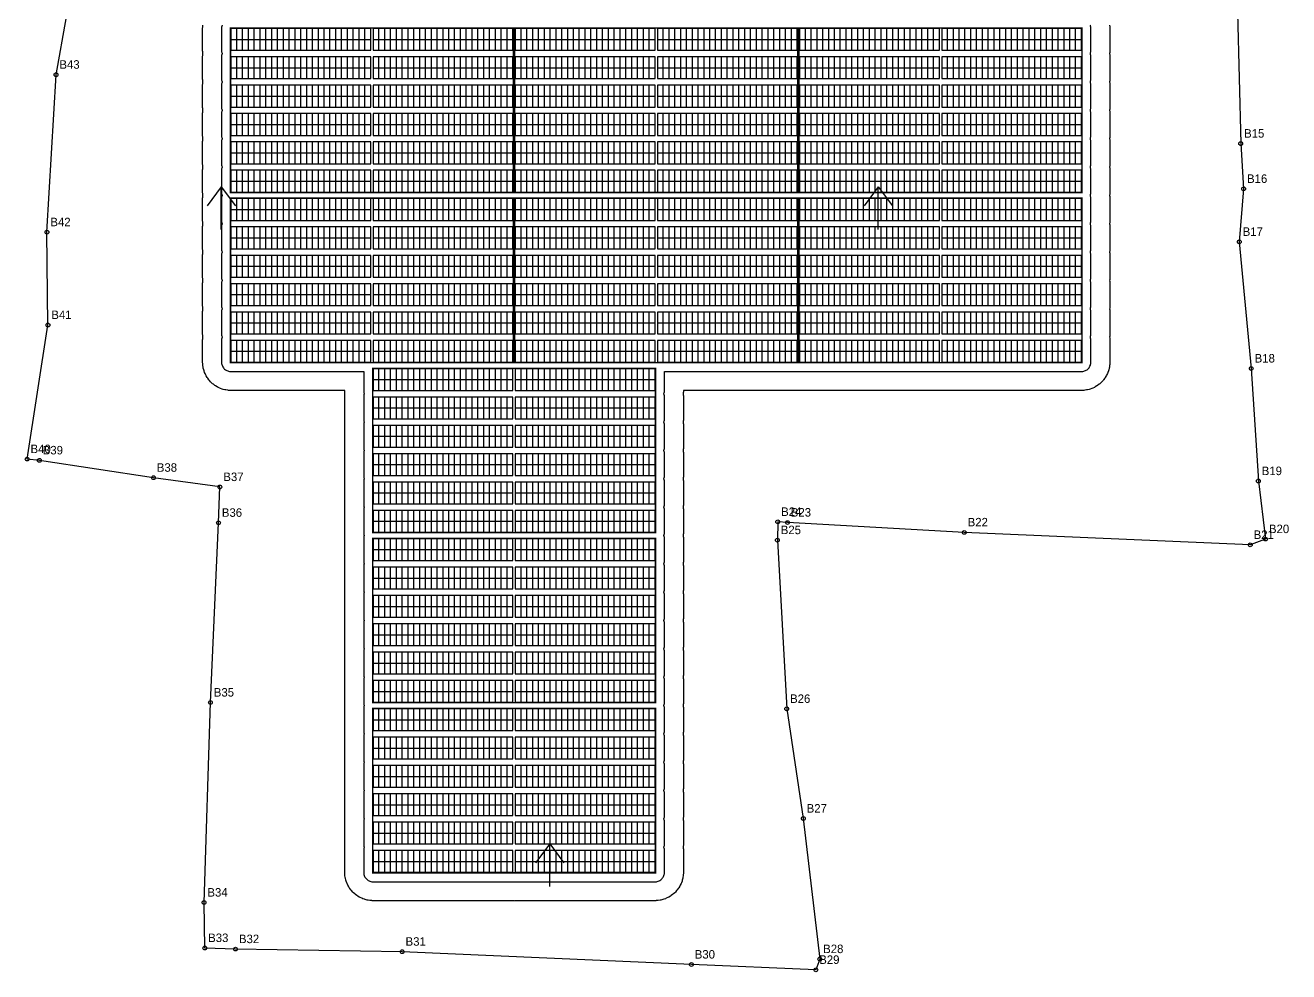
# Model space of a CAD drawing. Header units: metres. Extents: x 434302 to 507065, y 1937737 to 2381088.
# Drawn here: x 434697.6 to 434965.1, y 2380279.2 to 2380479.6 of the extents above; entities that cross this region are included whole.
import ezdxf
from ezdxf.enums import TextEntityAlignment as Align

# ---------------------------------------------------------------- set-up
doc = ezdxf.new("R2010")
doc.units = ezdxf.units.M
for name, color, linetype in [('BOUNDARY', 7, 'Continuous'), ('BOUNDARY_POINTS', 7, 'Continuous'), ('GROUP_BOUNDARY', 1, 'Continuous'), ('LIGHTNING_ARRESTER', 3, 'Continuous'), ('MODULES', 5, 'Continuous'), ('PV_TABLES', 3, 'Continuous'), ('SERVICE_ROAD', 1, 'Continuous')]:
    doc.layers.add(name, color=color, linetype=linetype)

# ---------------------------------------------------------------- blocks, each defined once
blk = doc.blocks.new('PV_TABLE_2P28')
at = {"layer": 'MODULES'}
for p, q in [((1.23333, 0), (1.23333, 4.6)), ((2.46666, 0), (2.46666, 4.6)), ((3.69999, 0), (3.69999, 4.6)), ((4.93332, 0), (4.93332, 4.6)), ((6.16665, 0), (6.16665, 4.6)), ((7.39998, 0), (7.39998, 4.6)), ((8.63331, 0), (8.63331, 4.6)), ((9.86664, 0), (9.86664, 4.6)), ((11.09997, 0), (11.09997, 4.6)), ((12.3333, 0), (12.3333, 4.6)), ((13.56663, 0), (13.56663, 4.6)), ((14.79996, 0), (14.79996, 4.6)), ((16.03329, 0), (16.03329, 4.6)), ((17.26662, 0), (17.26662, 4.6)), ((18.49995, 0), (18.49995, 4.6)), ((19.73328, 0), (19.73328, 4.6)), ((20.96661, 0), (20.96661, 4.6)), ((22.19994, 0), (22.19994, 4.6)), ((23.43327, 0), (23.43327, 4.6)), ((24.6666, 0), (24.6666, 4.6)), ((25.89993, 0), (25.89993, 4.6)), ((27.13326, 0), (27.13326, 4.6)), ((28.36659, 0), (28.36659, 4.6)), ((0, 2.3), (29.59992, 2.3))]:
    blk.add_line(p, q, dxfattribs=at)
blk.add_lwpolyline([(0, 0), (29.59992, 0), (29.59992, 4.6), (0, 4.6)], close=True, dxfattribs=at)

msp = doc.modelspace()

# ---------------------------------------------------------------- linework, layer by layer
at = {"layer": 'BOUNDARY'}
msp.add_lwpolyline([(434954.27, 2380482.18), (434954.96, 2380454.53), (434955.58, 2380444.95), (434954.66, 2380433.74), (434957.19, 2380406.93), (434958.69, 2380383.1), (434960.22, 2380370.82), (434956.98, 2380369.6), (434896.42, 2380372.23), (434858.97, 2380374.31), (434856.92, 2380374.46), (434856.84, 2380370.6), (434858.82, 2380334.88), (434862.34, 2380311.66), (434865.82, 2380281.92), (434864.99, 2380279.64), (434838.63, 2380280.76), (434777.4, 2380283.48), (434742.1, 2380284.03), (434735.59, 2380284.26), (434735.43, 2380293.88), (434736.79, 2380336.21), (434738.49, 2380374.27), (434738.8, 2380381.85), (434724.72, 2380383.81), (434700.56, 2380387.48), (434697.98, 2380387.75), (434702.39, 2380416.13), (434702.18, 2380435.78), (434704.09, 2380469.12), (434708.47, 2380493.74)], dxfattribs=at)
at = {"layer": 'BOUNDARY_POINTS'}
for centre in [(434704.09, 2380469.12), (434954.96, 2380454.53), (434955.58, 2380444.95), (434702.18, 2380435.78), (434954.66, 2380433.74), (434702.39, 2380416.13), (434957.19, 2380406.93), (434697.98, 2380387.75), (434700.56, 2380387.48), (434724.72, 2380383.81), (434958.69, 2380383.1), (434738.8, 2380381.85), (434738.49, 2380374.27), (434856.92, 2380374.46), (434858.97, 2380374.31), (434896.42, 2380372.23), (434856.84, 2380370.6), (434956.98, 2380369.6), (434960.22, 2380370.82), (434736.79, 2380336.21), (434858.82, 2380334.88), (434862.34, 2380311.66), (434735.43, 2380293.88), (434735.59, 2380284.26), (434742.1, 2380284.03), (434777.4, 2380283.48), (434865.82, 2380281.92), (434838.63, 2380280.76), (434864.99, 2380279.64)]:
    msp.add_circle(centre, 0.4, dxfattribs=at)
at = {"layer": 'GROUP_BOUNDARY', "color": 1, "lineweight": 211, "true_color": 0xff0000, "const_width": 0.3}
for points in [[(434800.94, 2380444.18), (434741.04, 2380444.18), (434741.04, 2380478.98), (434800.94, 2380478.98), (434800.94, 2380444.18)], [(434921.34, 2380444.18), (434861.44, 2380444.18), (434861.44, 2380478.98), (434921.34, 2380478.98), (434921.34, 2380444.18)], [(434861.14, 2380408.18), (434801.24, 2380408.18), (434801.24, 2380442.98), (434861.14, 2380442.98), (434861.14, 2380408.18)], [(434831.04, 2380372.18), (434771.14, 2380372.18), (434771.14, 2380406.98), (434831.04, 2380406.98), (434831.04, 2380372.18)], [(434831.04, 2380300.18), (434771.14, 2380300.18), (434771.14, 2380334.98), (434831.04, 2380334.98), (434831.04, 2380300.18)]]:
    msp.add_lwpolyline(points, close=True, dxfattribs=at)
at = {"layer": 'GROUP_BOUNDARY', "color": 150, "lineweight": 211, "true_color": 0x0080ff, "const_width": 0.3}
for points in [[(434861.14, 2380444.18), (434801.24, 2380444.18), (434801.24, 2380478.98), (434861.14, 2380478.98), (434861.14, 2380444.18)], [(434800.94, 2380408.18), (434741.04, 2380408.18), (434741.04, 2380442.98), (434800.94, 2380442.98), (434800.94, 2380408.18)], [(434921.34, 2380408.18), (434861.44, 2380408.18), (434861.44, 2380442.98), (434921.34, 2380442.98), (434921.34, 2380408.18)], [(434831.04, 2380336.18), (434771.14, 2380336.18), (434771.14, 2380370.98), (434831.04, 2380370.98), (434831.04, 2380336.18)]]:
    msp.add_lwpolyline(points, close=True, dxfattribs=at)
at = {"layer": 'LIGHTNING_ARRESTER', "lineweight": 30}
for p, q in [((434739.09, 2380445.38), (434736.09, 2380441.38)), ((434739.09, 2380436.38), (434739.09, 2380445.38)), ((434739.09, 2380445.38), (434742.09, 2380441.38)), ((434878.19, 2380445.38), (434875.19, 2380441.38)), ((434878.19, 2380436.38), (434878.19, 2380445.38)), ((434878.19, 2380445.38), (434881.19, 2380441.38)), ((434808.64, 2380306.28), (434805.64, 2380302.28)), ((434808.64, 2380297.28), (434808.64, 2380306.28)), ((434808.64, 2380306.28), (434811.64, 2380302.28))]:
    msp.add_line(p, q, dxfattribs=at)
at = {"layer": 'SERVICE_ROAD'}
for points in [[(434927.19, 2380479.58), (434927.2, 2380479.56), (434927.21, 2380479.37), (434927.23, 2380479.17), (434927.23, 2380479.15), (434927.23, 2380479.06), (434927.24, 2380478.96), (434927.24, 2380478.86), (434927.24, 2380474.3), (434927.24, 2380474.2), (434927.23, 2380474.1), (434927.23, 2380474), (434927.23, 2380473.99), (434927.21, 2380473.79), (434927.2, 2380473.59), (434927.19, 2380473.58), (434927.2, 2380473.56), (434927.21, 2380473.37), (434927.23, 2380473.17), (434927.23, 2380473.15), (434927.23, 2380473.06), (434927.24, 2380472.96), (434927.24, 2380472.86), (434927.24, 2380468.3), (434927.24, 2380468.2), (434927.23, 2380468.1), (434927.23, 2380468), (434927.23, 2380467.99), (434927.21, 2380467.79), (434927.2, 2380467.59), (434927.19, 2380467.58), (434927.2, 2380467.56), (434927.21, 2380467.37), (434927.23, 2380467.17), (434927.23, 2380467.15), (434927.23, 2380467.06), (434927.24, 2380466.96), (434927.24, 2380466.86), (434927.24, 2380462.3), (434927.24, 2380462.2), (434927.23, 2380462.1), (434927.23, 2380462), (434927.23, 2380461.99), (434927.21, 2380461.79), (434927.2, 2380461.59), (434927.19, 2380461.58), (434927.2, 2380461.56), (434927.21, 2380461.37), (434927.23, 2380461.17), (434927.23, 2380461.15), (434927.23, 2380461.06), (434927.24, 2380460.96), (434927.24, 2380460.86), (434927.24, 2380456.3), (434927.24, 2380456.2), (434927.23, 2380456.1), (434927.23, 2380456), (434927.23, 2380455.99), (434927.21, 2380455.79), (434927.2, 2380455.59), (434927.19, 2380455.58), (434927.2, 2380455.56), (434927.21, 2380455.37), (434927.23, 2380455.17), (434927.23, 2380455.15), (434927.23, 2380455.06), (434927.24, 2380454.96), (434927.24, 2380454.86), (434927.24, 2380450.3), (434927.24, 2380450.2), (434927.23, 2380450.1), (434927.23, 2380450), (434927.23, 2380449.99), (434927.21, 2380449.79), (434927.2, 2380449.59), (434927.19, 2380449.58), (434927.2, 2380449.56), (434927.21, 2380449.37), (434927.23, 2380449.17), (434927.23, 2380449.15), (434927.23, 2380449.06), (434927.24, 2380448.96), (434927.24, 2380448.86), (434927.24, 2380444.3), (434927.24, 2380444.2), (434927.23, 2380444.1), (434927.23, 2380444), (434927.23, 2380443.99), (434927.21, 2380443.79), (434927.2, 2380443.59), (434927.19, 2380443.58), (434927.2, 2380443.56), (434927.21, 2380443.37), (434927.23, 2380443.17), (434927.23, 2380443.15), (434927.23, 2380443.06), (434927.24, 2380442.96), (434927.24, 2380442.86), (434927.24, 2380438.3), (434927.24, 2380438.2), (434927.23, 2380438.1), (434927.23, 2380438), (434927.23, 2380437.99), (434927.21, 2380437.79), (434927.2, 2380437.59), (434927.19, 2380437.58), (434927.2, 2380437.56), (434927.21, 2380437.37), (434927.23, 2380437.17), (434927.23, 2380437.15), (434927.23, 2380437.06), (434927.24, 2380436.96), (434927.24, 2380436.86), (434927.24, 2380432.3), (434927.24, 2380432.2), (434927.23, 2380432.1), (434927.23, 2380432), (434927.23, 2380431.99), (434927.21, 2380431.79), (434927.2, 2380431.59), (434927.19, 2380431.58), (434927.2, 2380431.56), (434927.21, 2380431.37), (434927.23, 2380431.17), (434927.23, 2380431.15), (434927.23, 2380431.06), (434927.24, 2380430.96), (434927.24, 2380430.86), (434927.24, 2380426.3), (434927.24, 2380426.2), (434927.23, 2380426.1), (434927.23, 2380426), (434927.23, 2380425.99), (434927.21, 2380425.79), (434927.2, 2380425.59), (434927.19, 2380425.58), (434927.2, 2380425.56), (434927.21, 2380425.37), (434927.23, 2380425.17), (434927.23, 2380425.15), (434927.23, 2380425.06), (434927.24, 2380424.96), (434927.24, 2380424.86), (434927.24, 2380420.3), (434927.24, 2380420.2), (434927.23, 2380420.1), (434927.23, 2380420), (434927.23, 2380419.99), (434927.21, 2380419.79), (434927.2, 2380419.59), (434927.19, 2380419.58), (434927.2, 2380419.56), (434927.21, 2380419.37), (434927.23, 2380419.17), (434927.23, 2380419.15), (434927.23, 2380419.06), (434927.24, 2380418.96), (434927.24, 2380418.86), (434927.24, 2380414.3), (434927.24, 2380414.2), (434927.23, 2380414.1), (434927.23, 2380414), (434927.23, 2380413.99), (434927.21, 2380413.79), (434927.2, 2380413.59), (434927.19, 2380413.58), (434927.2, 2380413.56), (434927.21, 2380413.37), (434927.23, 2380413.17), (434927.23, 2380413.15), (434927.23, 2380413.06), (434927.24, 2380412.96), (434927.24, 2380412.86), (434927.24, 2380408.3), (434927.24, 2380408.2), (434927.23, 2380408.1), (434927.23, 2380408), (434927.23, 2380407.99), (434927.21, 2380407.79), (434927.2, 2380407.59), (434927.14, 2380407.21), (434927.1, 2380407.01), (434927, 2380406.63), (434926.95, 2380406.44), (434926.82, 2380406.08), (434926.74, 2380405.89), (434926.57, 2380405.54), (434926.48, 2380405.37), (434926.28, 2380405.03), (434926.17, 2380404.87), (434925.93, 2380404.55), (434925.81, 2380404.4), (434925.55, 2380404.11), (434925.41, 2380403.97), (434925.12, 2380403.71), (434924.97, 2380403.58), (434924.65, 2380403.35), (434924.49, 2380403.24), (434924.15, 2380403.04), (434923.98, 2380402.94), (434923.62, 2380402.78), (434923.44, 2380402.7), (434923.07, 2380402.57), (434922.88, 2380402.51), (434922.5, 2380402.42), (434922.31, 2380402.38), (434921.92, 2380402.32), (434921.73, 2380402.3), (434921.53, 2380402.29), (434921.51, 2380402.29), (434921.42, 2380402.28), (434921.32, 2380402.28), (434921.22, 2380402.28), (434891.66, 2380402.28), (434891.56, 2380402.28), (434891.46, 2380402.28), (434891.39, 2380402.29), (434891.32, 2380402.28), (434891.22, 2380402.28), (434891.12, 2380402.28), (434861.56, 2380402.28), (434861.46, 2380402.28), (434861.36, 2380402.28), (434861.29, 2380402.29), (434861.22, 2380402.28), (434861.12, 2380402.28), (434861.02, 2380402.28), (434836.94, 2380402.28), (434836.94, 2380402.2), (434836.93, 2380402.1), (434836.93, 2380402), (434836.93, 2380401.99), (434836.91, 2380401.79), (434836.9, 2380401.59), (434836.89, 2380401.58), (434836.9, 2380401.56), (434836.91, 2380401.37), (434836.93, 2380401.17), (434836.93, 2380401.15), (434836.93, 2380401.06), (434836.94, 2380400.96), (434836.94, 2380400.86), (434836.94, 2380396.3), (434836.94, 2380396.2), (434836.93, 2380396.1), (434836.93, 2380396), (434836.93, 2380395.99), (434836.91, 2380395.79), (434836.9, 2380395.59), (434836.89, 2380395.58), (434836.9, 2380395.56), (434836.91, 2380395.37), (434836.93, 2380395.17), (434836.93, 2380395.15), (434836.93, 2380395.06), (434836.94, 2380394.96), (434836.94, 2380394.86), (434836.94, 2380390.3), (434836.94, 2380390.2), (434836.93, 2380390.1), (434836.93, 2380390), (434836.93, 2380389.99), (434836.91, 2380389.79), (434836.9, 2380389.59), (434836.89, 2380389.58), (434836.9, 2380389.56), (434836.91, 2380389.37), (434836.93, 2380389.17), (434836.93, 2380389.15), (434836.93, 2380389.06), (434836.94, 2380388.96), (434836.94, 2380388.86), (434836.94, 2380384.3), (434836.94, 2380384.2), (434836.93, 2380384.1), (434836.93, 2380384), (434836.93, 2380383.99), (434836.91, 2380383.79), (434836.9, 2380383.59), (434836.89, 2380383.58), (434836.9, 2380383.56), (434836.91, 2380383.37), (434836.93, 2380383.17), (434836.93, 2380383.15), (434836.93, 2380383.06), (434836.94, 2380382.96), (434836.94, 2380382.86), (434836.94, 2380378.3), (434836.94, 2380378.2), (434836.93, 2380378.1), (434836.93, 2380378), (434836.93, 2380377.99), (434836.91, 2380377.79), (434836.9, 2380377.59), (434836.89, 2380377.58), (434836.9, 2380377.56), (434836.91, 2380377.37), (434836.93, 2380377.17), (434836.93, 2380377.15), (434836.93, 2380377.06), (434836.94, 2380376.96), (434836.94, 2380376.86), (434836.94, 2380372.3), (434836.94, 2380372.2), (434836.93, 2380372.1), (434836.93, 2380372), (434836.93, 2380371.99), (434836.91, 2380371.79), (434836.9, 2380371.59), (434836.89, 2380371.58), (434836.9, 2380371.56), (434836.91, 2380371.37), (434836.93, 2380371.17), (434836.93, 2380371.15), (434836.93, 2380371.06), (434836.94, 2380370.96), (434836.94, 2380370.86), (434836.94, 2380366.3), (434836.94, 2380366.2), (434836.93, 2380366.1), (434836.93, 2380366), (434836.93, 2380365.99), (434836.91, 2380365.79), (434836.9, 2380365.59), (434836.89, 2380365.58), (434836.9, 2380365.56), (434836.91, 2380365.37), (434836.93, 2380365.17), (434836.93, 2380365.15), (434836.93, 2380365.06), (434836.94, 2380364.96), (434836.94, 2380364.86), (434836.94, 2380360.3), (434836.94, 2380360.2), (434836.93, 2380360.1), (434836.93, 2380360), (434836.93, 2380359.99), (434836.91, 2380359.79), (434836.9, 2380359.59), (434836.89, 2380359.58), (434836.9, 2380359.56), (434836.91, 2380359.37), (434836.93, 2380359.17), (434836.93, 2380359.15), (434836.93, 2380359.06), (434836.94, 2380358.96), (434836.94, 2380358.86), (434836.94, 2380354.3), (434836.94, 2380354.2), (434836.93, 2380354.1), (434836.93, 2380354), (434836.93, 2380353.99), (434836.91, 2380353.79), (434836.9, 2380353.59), (434836.89, 2380353.58), (434836.9, 2380353.56), (434836.91, 2380353.37), (434836.93, 2380353.17), (434836.93, 2380353.15), (434836.93, 2380353.06), (434836.94, 2380352.96), (434836.94, 2380352.86), (434836.94, 2380348.3), (434836.94, 2380348.2), (434836.93, 2380348.1), (434836.93, 2380348), (434836.93, 2380347.99), (434836.91, 2380347.79), (434836.9, 2380347.59), (434836.89, 2380347.58), (434836.9, 2380347.56), (434836.91, 2380347.37), (434836.93, 2380347.17), (434836.93, 2380347.15), (434836.93, 2380347.06), (434836.94, 2380346.96), (434836.94, 2380346.86), (434836.94, 2380342.3), (434836.94, 2380342.2), (434836.93, 2380342.1), (434836.93, 2380342), (434836.93, 2380341.99), (434836.91, 2380341.79), (434836.9, 2380341.59), (434836.89, 2380341.58), (434836.9, 2380341.56), (434836.91, 2380341.37), (434836.93, 2380341.17), (434836.93, 2380341.15), (434836.93, 2380341.06), (434836.94, 2380340.96), (434836.94, 2380340.86), (434836.94, 2380336.3), (434836.94, 2380336.2), (434836.93, 2380336.1), (434836.93, 2380336), (434836.93, 2380335.99), (434836.91, 2380335.79), (434836.9, 2380335.59), (434836.89, 2380335.58), (434836.9, 2380335.56), (434836.91, 2380335.37), (434836.93, 2380335.17), (434836.93, 2380335.15), (434836.93, 2380335.06), (434836.94, 2380334.96), (434836.94, 2380334.86), (434836.94, 2380330.3), (434836.94, 2380330.2), (434836.93, 2380330.1), (434836.93, 2380330), (434836.93, 2380329.99), (434836.91, 2380329.79), (434836.9, 2380329.59), (434836.89, 2380329.58), (434836.9, 2380329.56), (434836.91, 2380329.37), (434836.93, 2380329.17), (434836.93, 2380329.15), (434836.93, 2380329.06), (434836.94, 2380328.96), (434836.94, 2380328.86), (434836.94, 2380324.3), (434836.94, 2380324.2), (434836.93, 2380324.1), (434836.93, 2380324), (434836.93, 2380323.99), (434836.91, 2380323.79), (434836.9, 2380323.59), (434836.89, 2380323.58), (434836.9, 2380323.56), (434836.91, 2380323.37), (434836.93, 2380323.17), (434836.93, 2380323.15), (434836.93, 2380323.06), (434836.94, 2380322.96), (434836.94, 2380322.86), (434836.94, 2380318.3), (434836.94, 2380318.2), (434836.93, 2380318.1), (434836.93, 2380318), (434836.93, 2380317.99), (434836.91, 2380317.79), (434836.9, 2380317.59), (434836.89, 2380317.58), (434836.9, 2380317.56), (434836.91, 2380317.37), (434836.93, 2380317.17), (434836.93, 2380317.15), (434836.93, 2380317.06), (434836.94, 2380316.96), (434836.94, 2380316.86), (434836.94, 2380312.3), (434836.94, 2380312.2), (434836.93, 2380312.1), (434836.93, 2380312), (434836.93, 2380311.99), (434836.91, 2380311.79), (434836.9, 2380311.59), (434836.89, 2380311.58), (434836.9, 2380311.56), (434836.91, 2380311.37), (434836.93, 2380311.17), (434836.93, 2380311.15), (434836.93, 2380311.06), (434836.94, 2380310.96), (434836.94, 2380310.86), (434836.94, 2380306.3), (434836.94, 2380306.2), (434836.93, 2380306.1), (434836.93, 2380306), (434836.93, 2380305.99), (434836.91, 2380305.79), (434836.9, 2380305.59), (434836.89, 2380305.58), (434836.9, 2380305.56), (434836.91, 2380305.37), (434836.93, 2380305.17), (434836.93, 2380305.15), (434836.93, 2380305.06), (434836.94, 2380304.96), (434836.94, 2380304.86), (434836.94, 2380300.3), (434836.94, 2380300.2), (434836.93, 2380300.1), (434836.93, 2380300), (434836.93, 2380299.99), (434836.91, 2380299.79), (434836.9, 2380299.59), (434836.84, 2380299.21), (434836.8, 2380299.01), (434836.7, 2380298.63), (434836.65, 2380298.44), (434836.52, 2380298.08), (434836.44, 2380297.89), (434836.27, 2380297.54), (434836.18, 2380297.37), (434835.98, 2380297.03), (434835.87, 2380296.87), (434835.64, 2380296.55), (434835.51, 2380296.4), (434835.25, 2380296.11), (434835.11, 2380295.97), (434834.82, 2380295.71), (434834.67, 2380295.58), (434834.35, 2380295.35), (434834.19, 2380295.24), (434833.85, 2380295.04), (434833.68, 2380294.94), (434833.32, 2380294.78), (434833.14, 2380294.7), (434832.77, 2380294.57), (434832.58, 2380294.51), (434832.2, 2380294.42), (434832.01, 2380294.38), (434831.62, 2380294.32), (434831.43, 2380294.3), (434831.23, 2380294.29), (434831.21, 2380294.29), (434831.12, 2380294.28), (434831.02, 2380294.28), (434830.92, 2380294.28), (434801.36, 2380294.28), (434801.26, 2380294.28), (434801.16, 2380294.28), (434801.09, 2380294.29), (434801.02, 2380294.28), (434800.92, 2380294.28), (434800.82, 2380294.28), (434771.26, 2380294.28), (434771.16, 2380294.28), (434771.06, 2380294.28), (434770.96, 2380294.29), (434770.94, 2380294.29), (434770.75, 2380294.3), (434770.55, 2380294.32), (434770.16, 2380294.38), (434769.97, 2380294.42), (434769.59, 2380294.51), (434769.4, 2380294.57), (434769.03, 2380294.7), (434768.85, 2380294.78), (434768.5, 2380294.94), (434768.32, 2380295.04), (434767.99, 2380295.24), (434767.82, 2380295.35), (434767.51, 2380295.58), (434767.36, 2380295.71), (434767.07, 2380295.97), (434766.93, 2380296.11), (434766.66, 2380296.4), (434766.54, 2380296.55), (434766.31, 2380296.87), (434766.2, 2380297.03), (434766, 2380297.37), (434765.9, 2380297.54), (434765.74, 2380297.89), (434765.66, 2380298.08), (434765.53, 2380298.44), (434765.47, 2380298.63), (434765.38, 2380299.01), (434765.34, 2380299.21), (434765.28, 2380299.59), (434765.26, 2380299.79), (434765.25, 2380299.99), (434765.24, 2380300), (434765.24, 2380300.1), (434765.24, 2380300.2), (434765.24, 2380300.3), (434765.24, 2380304.86), (434765.24, 2380304.96), (434765.24, 2380305.06), (434765.24, 2380305.15), (434765.25, 2380305.17), (434765.26, 2380305.37), (434765.28, 2380305.56), (434765.28, 2380305.58), (434765.28, 2380305.59), (434765.26, 2380305.79), (434765.25, 2380305.99), (434765.24, 2380306), (434765.24, 2380306.1), (434765.24, 2380306.2), (434765.24, 2380306.3), (434765.24, 2380310.86), (434765.24, 2380310.96), (434765.24, 2380311.06), (434765.24, 2380311.15), (434765.25, 2380311.17), (434765.26, 2380311.37), (434765.28, 2380311.56), (434765.28, 2380311.58), (434765.28, 2380311.59), (434765.26, 2380311.79), (434765.25, 2380311.99), (434765.24, 2380312), (434765.24, 2380312.1), (434765.24, 2380312.2), (434765.24, 2380312.3), (434765.24, 2380316.86), (434765.24, 2380316.96), (434765.24, 2380317.06), (434765.24, 2380317.15), (434765.25, 2380317.17), (434765.26, 2380317.37), (434765.28, 2380317.56), (434765.28, 2380317.58), (434765.28, 2380317.59), (434765.26, 2380317.79), (434765.25, 2380317.99), (434765.24, 2380318), (434765.24, 2380318.1), (434765.24, 2380318.2), (434765.24, 2380318.3), (434765.24, 2380322.86), (434765.24, 2380322.96), (434765.24, 2380323.06), (434765.24, 2380323.15), (434765.25, 2380323.17), (434765.26, 2380323.37), (434765.28, 2380323.56), (434765.28, 2380323.58), (434765.28, 2380323.59), (434765.26, 2380323.79), (434765.25, 2380323.99), (434765.24, 2380324), (434765.24, 2380324.1), (434765.24, 2380324.2), (434765.24, 2380324.3), (434765.24, 2380328.86), (434765.24, 2380328.96), (434765.24, 2380329.06), (434765.24, 2380329.15), (434765.25, 2380329.17), (434765.26, 2380329.37), (434765.28, 2380329.56), (434765.28, 2380329.58), (434765.28, 2380329.59), (434765.26, 2380329.79), (434765.25, 2380329.99), (434765.24, 2380330), (434765.24, 2380330.1), (434765.24, 2380330.2), (434765.24, 2380330.3), (434765.24, 2380334.86), (434765.24, 2380334.96), (434765.24, 2380335.06), (434765.24, 2380335.15), (434765.25, 2380335.17), (434765.26, 2380335.37), (434765.28, 2380335.56), (434765.28, 2380335.58), (434765.28, 2380335.59), (434765.26, 2380335.79), (434765.25, 2380335.99), (434765.24, 2380336), (434765.24, 2380336.1), (434765.24, 2380336.2), (434765.24, 2380336.3), (434765.24, 2380340.86), (434765.24, 2380340.96), (434765.24, 2380341.06), (434765.24, 2380341.15), (434765.25, 2380341.17), (434765.26, 2380341.37), (434765.28, 2380341.56), (434765.28, 2380341.58), (434765.28, 2380341.59), (434765.26, 2380341.79), (434765.25, 2380341.99), (434765.24, 2380342), (434765.24, 2380342.1), (434765.24, 2380342.2), (434765.24, 2380342.3), (434765.24, 2380346.86), (434765.24, 2380346.96), (434765.24, 2380347.06), (434765.24, 2380347.15), (434765.25, 2380347.17), (434765.26, 2380347.37), (434765.28, 2380347.56), (434765.28, 2380347.58), (434765.28, 2380347.59), (434765.26, 2380347.79), (434765.25, 2380347.99), (434765.24, 2380348), (434765.24, 2380348.1), (434765.24, 2380348.2), (434765.24, 2380348.3), (434765.24, 2380352.86), (434765.24, 2380352.96), (434765.24, 2380353.06), (434765.24, 2380353.15), (434765.25, 2380353.17), (434765.26, 2380353.37), (434765.28, 2380353.56), (434765.28, 2380353.58), (434765.28, 2380353.59), (434765.26, 2380353.79), (434765.25, 2380353.99), (434765.24, 2380354), (434765.24, 2380354.1), (434765.24, 2380354.2), (434765.24, 2380354.3), (434765.24, 2380358.86), (434765.24, 2380358.96), (434765.24, 2380359.06), (434765.24, 2380359.15), (434765.25, 2380359.17), (434765.26, 2380359.37), (434765.28, 2380359.56), (434765.28, 2380359.58), (434765.28, 2380359.59), (434765.26, 2380359.79), (434765.25, 2380359.99), (434765.24, 2380360), (434765.24, 2380360.1), (434765.24, 2380360.2), (434765.24, 2380360.3), (434765.24, 2380364.86), (434765.24, 2380364.96), (434765.24, 2380365.06), (434765.24, 2380365.15), (434765.25, 2380365.17), (434765.26, 2380365.37), (434765.28, 2380365.56), (434765.28, 2380365.58), (434765.28, 2380365.59), (434765.26, 2380365.79), (434765.25, 2380365.99), (434765.24, 2380366), (434765.24, 2380366.1), (434765.24, 2380366.2), (434765.24, 2380366.3), (434765.24, 2380370.86), (434765.24, 2380370.96), (434765.24, 2380371.06), (434765.24, 2380371.15), (434765.25, 2380371.17), (434765.26, 2380371.37), (434765.28, 2380371.56), (434765.28, 2380371.58), (434765.28, 2380371.59), (434765.26, 2380371.79), (434765.25, 2380371.99), (434765.24, 2380372), (434765.24, 2380372.1), (434765.24, 2380372.2), (434765.24, 2380372.3), (434765.24, 2380376.86), (434765.24, 2380376.96), (434765.24, 2380377.06), (434765.24, 2380377.15), (434765.25, 2380377.17), (434765.26, 2380377.37), (434765.28, 2380377.56), (434765.28, 2380377.58), (434765.28, 2380377.59), (434765.26, 2380377.79), (434765.25, 2380377.99), (434765.24, 2380378), (434765.24, 2380378.1), (434765.24, 2380378.2), (434765.24, 2380378.3), (434765.24, 2380382.86), (434765.24, 2380382.96), (434765.24, 2380383.06), (434765.24, 2380383.15), (434765.25, 2380383.17), (434765.26, 2380383.37), (434765.28, 2380383.56), (434765.28, 2380383.58), (434765.28, 2380383.59), (434765.26, 2380383.79), (434765.25, 2380383.99), (434765.24, 2380384), (434765.24, 2380384.1), (434765.24, 2380384.2), (434765.24, 2380384.3), (434765.24, 2380388.86), (434765.24, 2380388.96), (434765.24, 2380389.06), (434765.24, 2380389.15), (434765.25, 2380389.17), (434765.26, 2380389.37), (434765.28, 2380389.56), (434765.28, 2380389.58), (434765.28, 2380389.59), (434765.26, 2380389.79), (434765.25, 2380389.99), (434765.24, 2380390), (434765.24, 2380390.1), (434765.24, 2380390.2), (434765.24, 2380390.3), (434765.24, 2380394.86), (434765.24, 2380394.96), (434765.24, 2380395.06), (434765.24, 2380395.15), (434765.25, 2380395.17), (434765.26, 2380395.37), (434765.28, 2380395.56), (434765.28, 2380395.58), (434765.28, 2380395.59), (434765.26, 2380395.79), (434765.25, 2380395.99), (434765.24, 2380396), (434765.24, 2380396.1), (434765.24, 2380396.2), (434765.24, 2380396.3), (434765.24, 2380400.86), (434765.24, 2380400.96), (434765.24, 2380401.06), (434765.24, 2380401.15), (434765.25, 2380401.17), (434765.26, 2380401.37), (434765.28, 2380401.56), (434765.28, 2380401.58), (434765.28, 2380401.59), (434765.26, 2380401.79), (434765.25, 2380401.99), (434765.24, 2380402), (434765.24, 2380402.1), (434765.24, 2380402.2), (434765.24, 2380402.28), (434741.16, 2380402.28), (434741.06, 2380402.28), (434740.96, 2380402.28), (434740.86, 2380402.29), (434740.84, 2380402.29), (434740.65, 2380402.3), (434740.45, 2380402.32), (434740.06, 2380402.38), (434739.87, 2380402.42), (434739.49, 2380402.51), (434739.3, 2380402.57), (434738.93, 2380402.7), (434738.75, 2380402.78), (434738.4, 2380402.94), (434738.22, 2380403.04), (434737.89, 2380403.24), (434737.72, 2380403.35), (434737.41, 2380403.58), (434737.26, 2380403.71), (434736.97, 2380403.97), (434736.83, 2380404.11), (434736.56, 2380404.4), (434736.44, 2380404.55), (434736.21, 2380404.87), (434736.1, 2380405.03), (434735.9, 2380405.37), (434735.8, 2380405.54), (434735.64, 2380405.89), (434735.56, 2380406.08), (434735.43, 2380406.44), (434735.37, 2380406.63), (434735.28, 2380407.01), (434735.24, 2380407.21), (434735.18, 2380407.59), (434735.16, 2380407.79), (434735.15, 2380407.99), (434735.15, 2380408), (434735.14, 2380408.1), (434735.14, 2380408.2), (434735.14, 2380408.3), (434735.14, 2380412.86), (434735.14, 2380412.96), (434735.14, 2380413.06), (434735.15, 2380413.15), (434735.15, 2380413.17), (434735.16, 2380413.37), (434735.18, 2380413.56), (434735.18, 2380413.58), (434735.18, 2380413.59), (434735.16, 2380413.79), (434735.16, 2380413.79), (434735.15, 2380413.99), (434735.15, 2380414), (434735.14, 2380414.1), (434735.14, 2380414.2), (434735.14, 2380414.3), (434735.14, 2380418.86), (434735.14, 2380418.96), (434735.14, 2380419.06), (434735.15, 2380419.15), (434735.15, 2380419.17), (434735.16, 2380419.37), (434735.18, 2380419.56), (434735.18, 2380419.58), (434735.18, 2380419.59), (434735.16, 2380419.79), (434735.15, 2380419.99), (434735.15, 2380420), (434735.14, 2380420.1), (434735.14, 2380420.2), (434735.14, 2380420.3), (434735.14, 2380424.86), (434735.14, 2380424.96), (434735.14, 2380425.06), (434735.15, 2380425.15), (434735.15, 2380425.17), (434735.16, 2380425.37), (434735.18, 2380425.56), (434735.18, 2380425.58), (434735.18, 2380425.59), (434735.16, 2380425.79), (434735.15, 2380425.99), (434735.15, 2380426), (434735.14, 2380426.1), (434735.14, 2380426.2), (434735.14, 2380426.3), (434735.14, 2380430.86), (434735.14, 2380430.96), (434735.14, 2380431.06), (434735.15, 2380431.15), (434735.15, 2380431.17), (434735.16, 2380431.37), (434735.18, 2380431.56), (434735.18, 2380431.58), (434735.18, 2380431.59), (434735.16, 2380431.79), (434735.15, 2380431.99), (434735.15, 2380432), (434735.14, 2380432.1), (434735.14, 2380432.2), (434735.14, 2380432.3), (434735.14, 2380436.86), (434735.14, 2380436.96), (434735.14, 2380437.06), (434735.15, 2380437.15), (434735.15, 2380437.17), (434735.16, 2380437.37), (434735.18, 2380437.56), (434735.18, 2380437.58), (434735.18, 2380437.59), (434735.16, 2380437.79), (434735.15, 2380437.99), (434735.15, 2380438), (434735.14, 2380438.1), (434735.14, 2380438.2), (434735.14, 2380438.3), (434735.14, 2380442.86), (434735.14, 2380442.96), (434735.14, 2380443.06), (434735.15, 2380443.15), (434735.15, 2380443.17), (434735.16, 2380443.37), (434735.18, 2380443.56), (434735.18, 2380443.58), (434735.18, 2380443.59), (434735.16, 2380443.79), (434735.15, 2380443.99), (434735.15, 2380444), (434735.14, 2380444.1), (434735.14, 2380444.2), (434735.14, 2380444.3), (434735.14, 2380448.86), (434735.14, 2380448.96), (434735.14, 2380449.06), (434735.15, 2380449.15), (434735.15, 2380449.17), (434735.16, 2380449.37), (434735.18, 2380449.56), (434735.18, 2380449.58), (434735.18, 2380449.59), (434735.16, 2380449.79), (434735.15, 2380449.99), (434735.15, 2380450), (434735.14, 2380450.1), (434735.14, 2380450.2), (434735.14, 2380450.3), (434735.14, 2380454.86), (434735.14, 2380454.96), (434735.14, 2380455.06), (434735.15, 2380455.15), (434735.15, 2380455.17), (434735.16, 2380455.37), (434735.18, 2380455.56), (434735.18, 2380455.58), (434735.18, 2380455.59), (434735.16, 2380455.79), (434735.15, 2380455.99), (434735.15, 2380456), (434735.14, 2380456.1), (434735.14, 2380456.2), (434735.14, 2380456.3), (434735.14, 2380460.86), (434735.14, 2380460.96), (434735.14, 2380461.06), (434735.15, 2380461.15), (434735.15, 2380461.17), (434735.16, 2380461.37), (434735.18, 2380461.56), (434735.18, 2380461.58), (434735.18, 2380461.59), (434735.16, 2380461.79), (434735.15, 2380461.99), (434735.15, 2380462), (434735.14, 2380462.1), (434735.14, 2380462.2), (434735.14, 2380462.3), (434735.14, 2380466.86), (434735.14, 2380466.96), (434735.14, 2380467.06), (434735.15, 2380467.15), (434735.15, 2380467.17), (434735.16, 2380467.37), (434735.18, 2380467.56), (434735.18, 2380467.58), (434735.18, 2380467.59), (434735.16, 2380467.79), (434735.15, 2380467.99), (434735.15, 2380468), (434735.14, 2380468.1), (434735.14, 2380468.2), (434735.14, 2380468.3), (434735.14, 2380472.86), (434735.14, 2380472.96), (434735.14, 2380473.06), (434735.15, 2380473.15), (434735.15, 2380473.17), (434735.16, 2380473.37), (434735.18, 2380473.56), (434735.18, 2380473.58), (434735.18, 2380473.59), (434735.16, 2380473.79), (434735.15, 2380473.99), (434735.15, 2380474), (434735.14, 2380474.1), (434735.14, 2380474.2), (434735.14, 2380474.3), (434735.14, 2380478.86), (434735.14, 2380478.96), (434735.14, 2380479.06), (434735.15, 2380479.15), (434735.15, 2380479.17), (434735.16, 2380479.37), (434735.18, 2380479.56), (434735.18, 2380479.58)], [(434739.27, 2380479.58), (434739.26, 2380479.55), (434739.2, 2380479.36), (434739.16, 2380479.17), (434739.14, 2380478.98), (434739.14, 2380478.96), (434739.14, 2380478.86), (434739.14, 2380474.3), (434739.14, 2380474.2), (434739.14, 2380474.18), (434739.16, 2380473.99), (434739.2, 2380473.79), (434739.26, 2380473.61), (434739.27, 2380473.58), (434739.26, 2380473.55), (434739.2, 2380473.36), (434739.16, 2380473.17), (434739.14, 2380472.98), (434739.14, 2380472.96), (434739.14, 2380472.86), (434739.14, 2380468.3), (434739.14, 2380468.2), (434739.14, 2380468.18), (434739.16, 2380467.99), (434739.2, 2380467.79), (434739.26, 2380467.61), (434739.27, 2380467.58), (434739.26, 2380467.55), (434739.2, 2380467.36), (434739.16, 2380467.17), (434739.14, 2380466.98), (434739.14, 2380466.96), (434739.14, 2380466.86), (434739.14, 2380462.3), (434739.14, 2380462.2), (434739.14, 2380462.18), (434739.16, 2380461.99), (434739.2, 2380461.79), (434739.26, 2380461.61), (434739.27, 2380461.58), (434739.26, 2380461.55), (434739.2, 2380461.36), (434739.16, 2380461.17), (434739.14, 2380460.98), (434739.14, 2380460.96), (434739.14, 2380460.86), (434739.14, 2380456.3), (434739.14, 2380456.2), (434739.14, 2380456.18), (434739.16, 2380455.99), (434739.2, 2380455.79), (434739.26, 2380455.61), (434739.27, 2380455.58), (434739.26, 2380455.55), (434739.2, 2380455.36), (434739.16, 2380455.17), (434739.14, 2380454.98), (434739.14, 2380454.96), (434739.14, 2380454.86), (434739.14, 2380450.3), (434739.14, 2380450.2), (434739.14, 2380450.18), (434739.16, 2380449.99), (434739.2, 2380449.79), (434739.26, 2380449.61), (434739.27, 2380449.58), (434739.26, 2380449.55), (434739.2, 2380449.36), (434739.16, 2380449.17), (434739.14, 2380448.98), (434739.14, 2380448.96), (434739.14, 2380448.86), (434739.14, 2380444.3), (434739.14, 2380444.2), (434739.14, 2380444.18), (434739.16, 2380443.99), (434739.2, 2380443.79), (434739.26, 2380443.61), (434739.27, 2380443.58), (434739.26, 2380443.55), (434739.2, 2380443.36), (434739.16, 2380443.17), (434739.14, 2380442.98), (434739.14, 2380442.96), (434739.14, 2380442.86), (434739.14, 2380438.3), (434739.14, 2380438.2), (434739.14, 2380438.18), (434739.16, 2380437.99), (434739.2, 2380437.79), (434739.26, 2380437.61), (434739.27, 2380437.58), (434739.26, 2380437.55), (434739.2, 2380437.36), (434739.16, 2380437.17), (434739.14, 2380436.98), (434739.14, 2380436.96), (434739.14, 2380436.86), (434739.14, 2380432.3), (434739.14, 2380432.2), (434739.14, 2380432.18), (434739.16, 2380431.99), (434739.2, 2380431.79), (434739.26, 2380431.61), (434739.27, 2380431.58), (434739.26, 2380431.55), (434739.2, 2380431.36), (434739.16, 2380431.17), (434739.14, 2380430.98), (434739.14, 2380430.96), (434739.14, 2380430.86), (434739.14, 2380426.3), (434739.14, 2380426.2), (434739.14, 2380426.18), (434739.16, 2380425.99), (434739.2, 2380425.79), (434739.26, 2380425.61), (434739.27, 2380425.58), (434739.26, 2380425.55), (434739.2, 2380425.36), (434739.16, 2380425.17), (434739.14, 2380424.98), (434739.14, 2380424.96), (434739.14, 2380424.86), (434739.14, 2380420.3), (434739.14, 2380420.2), (434739.14, 2380420.18), (434739.16, 2380419.99), (434739.2, 2380419.79), (434739.26, 2380419.61), (434739.27, 2380419.58), (434739.26, 2380419.55), (434739.2, 2380419.36), (434739.16, 2380419.17), (434739.14, 2380418.98), (434739.14, 2380418.96), (434739.14, 2380418.86), (434739.14, 2380414.3), (434739.14, 2380414.2), (434739.14, 2380414.18), (434739.16, 2380413.99), (434739.2, 2380413.79), (434739.26, 2380413.61), (434739.27, 2380413.58), (434739.26, 2380413.55), (434739.2, 2380413.36), (434739.2, 2380413.36), (434739.16, 2380413.17), (434739.14, 2380412.98), (434739.14, 2380412.96), (434739.14, 2380412.86), (434739.14, 2380408.3), (434739.14, 2380408.2), (434739.14, 2380408.18), (434739.16, 2380407.99), (434739.2, 2380407.79), (434739.26, 2380407.61), (434739.33, 2380407.42), (434739.42, 2380407.25), (434739.53, 2380407.09), (434739.66, 2380406.94), (434739.8, 2380406.8), (434739.95, 2380406.67), (434740.11, 2380406.56), (434740.28, 2380406.47), (434740.46, 2380406.4), (434740.65, 2380406.34), (434740.85, 2380406.3), (434741.04, 2380406.28), (434741.06, 2380406.28), (434741.16, 2380406.28), (434769.24, 2380406.28), (434769.24, 2380402.3), (434769.24, 2380402.2), (434769.24, 2380402.18), (434769.26, 2380401.99), (434769.3, 2380401.79), (434769.36, 2380401.61), (434769.37, 2380401.58), (434769.36, 2380401.55), (434769.3, 2380401.36), (434769.26, 2380401.17), (434769.24, 2380400.98), (434769.24, 2380400.96), (434769.24, 2380400.86), (434769.24, 2380396.3), (434769.24, 2380396.2), (434769.24, 2380396.18), (434769.26, 2380395.99), (434769.3, 2380395.79), (434769.36, 2380395.61), (434769.37, 2380395.58), (434769.36, 2380395.55), (434769.3, 2380395.36), (434769.26, 2380395.17), (434769.24, 2380394.98), (434769.24, 2380394.96), (434769.24, 2380394.86), (434769.24, 2380390.3), (434769.24, 2380390.2), (434769.24, 2380390.18), (434769.26, 2380389.99), (434769.3, 2380389.79), (434769.36, 2380389.61), (434769.37, 2380389.58), (434769.36, 2380389.55), (434769.3, 2380389.36), (434769.26, 2380389.17), (434769.24, 2380388.98), (434769.24, 2380388.96), (434769.24, 2380388.86), (434769.24, 2380384.3), (434769.24, 2380384.2), (434769.24, 2380384.18), (434769.26, 2380383.99), (434769.3, 2380383.79), (434769.36, 2380383.61), (434769.37, 2380383.58), (434769.36, 2380383.55), (434769.3, 2380383.36), (434769.26, 2380383.17), (434769.24, 2380382.98), (434769.24, 2380382.96), (434769.24, 2380382.86), (434769.24, 2380378.3), (434769.24, 2380378.2), (434769.24, 2380378.18), (434769.26, 2380377.99), (434769.3, 2380377.79), (434769.36, 2380377.61), (434769.37, 2380377.58), (434769.36, 2380377.55), (434769.3, 2380377.36), (434769.26, 2380377.17), (434769.24, 2380376.98), (434769.24, 2380376.96), (434769.24, 2380376.86), (434769.24, 2380372.3), (434769.24, 2380372.2), (434769.24, 2380372.18), (434769.26, 2380371.99), (434769.3, 2380371.79), (434769.36, 2380371.61), (434769.37, 2380371.58), (434769.36, 2380371.55), (434769.3, 2380371.36), (434769.26, 2380371.17), (434769.24, 2380370.98), (434769.24, 2380370.96), (434769.24, 2380370.86), (434769.24, 2380366.3), (434769.24, 2380366.2), (434769.24, 2380366.18), (434769.26, 2380365.99), (434769.3, 2380365.79), (434769.36, 2380365.61), (434769.37, 2380365.58), (434769.36, 2380365.55), (434769.3, 2380365.36), (434769.26, 2380365.17), (434769.24, 2380364.98), (434769.24, 2380364.96), (434769.24, 2380364.86), (434769.24, 2380360.3), (434769.24, 2380360.2), (434769.24, 2380360.18), (434769.26, 2380359.99), (434769.3, 2380359.79), (434769.36, 2380359.61), (434769.37, 2380359.58), (434769.36, 2380359.55), (434769.3, 2380359.36), (434769.26, 2380359.17), (434769.24, 2380358.98), (434769.24, 2380358.96), (434769.24, 2380358.86), (434769.24, 2380354.3), (434769.24, 2380354.2), (434769.24, 2380354.18), (434769.26, 2380353.99), (434769.3, 2380353.79), (434769.36, 2380353.61), (434769.37, 2380353.58), (434769.36, 2380353.55), (434769.3, 2380353.36), (434769.26, 2380353.17), (434769.24, 2380352.98), (434769.24, 2380352.96), (434769.24, 2380352.86), (434769.24, 2380348.3), (434769.24, 2380348.2), (434769.24, 2380348.18), (434769.26, 2380347.99), (434769.3, 2380347.79), (434769.36, 2380347.61), (434769.37, 2380347.58), (434769.36, 2380347.55), (434769.3, 2380347.36), (434769.26, 2380347.17), (434769.24, 2380346.98), (434769.24, 2380346.96), (434769.24, 2380346.86), (434769.24, 2380342.3), (434769.24, 2380342.2), (434769.24, 2380342.18), (434769.26, 2380341.99), (434769.3, 2380341.79), (434769.36, 2380341.61), (434769.37, 2380341.58), (434769.36, 2380341.55), (434769.3, 2380341.36), (434769.26, 2380341.17), (434769.24, 2380340.98), (434769.24, 2380340.96), (434769.24, 2380340.86), (434769.24, 2380336.3), (434769.24, 2380336.2), (434769.24, 2380336.18), (434769.26, 2380335.99), (434769.3, 2380335.79), (434769.36, 2380335.61), (434769.37, 2380335.58), (434769.36, 2380335.55), (434769.3, 2380335.36), (434769.26, 2380335.17), (434769.24, 2380334.98), (434769.24, 2380334.96), (434769.24, 2380334.86), (434769.24, 2380330.3), (434769.24, 2380330.2), (434769.24, 2380330.18), (434769.26, 2380329.99), (434769.3, 2380329.79), (434769.36, 2380329.61), (434769.37, 2380329.58), (434769.36, 2380329.55), (434769.3, 2380329.36), (434769.26, 2380329.17), (434769.24, 2380328.98), (434769.24, 2380328.96), (434769.24, 2380328.86), (434769.24, 2380324.3), (434769.24, 2380324.2), (434769.24, 2380324.18), (434769.26, 2380323.99), (434769.3, 2380323.79), (434769.36, 2380323.61), (434769.37, 2380323.58), (434769.36, 2380323.55), (434769.3, 2380323.36), (434769.26, 2380323.17), (434769.24, 2380322.98), (434769.24, 2380322.96), (434769.24, 2380322.86), (434769.24, 2380318.3), (434769.24, 2380318.2), (434769.24, 2380318.18), (434769.26, 2380317.99), (434769.3, 2380317.79), (434769.36, 2380317.61), (434769.37, 2380317.58), (434769.36, 2380317.55), (434769.3, 2380317.36), (434769.26, 2380317.17), (434769.24, 2380316.98), (434769.24, 2380316.96), (434769.24, 2380316.86), (434769.24, 2380312.3), (434769.24, 2380312.2), (434769.24, 2380312.18), (434769.26, 2380311.99), (434769.3, 2380311.79), (434769.36, 2380311.61), (434769.37, 2380311.58), (434769.36, 2380311.55), (434769.3, 2380311.36), (434769.26, 2380311.17), (434769.24, 2380310.98), (434769.24, 2380310.96), (434769.24, 2380310.86), (434769.24, 2380306.3), (434769.24, 2380306.2), (434769.24, 2380306.18), (434769.26, 2380305.99), (434769.3, 2380305.79), (434769.36, 2380305.61), (434769.37, 2380305.58), (434769.36, 2380305.55), (434769.3, 2380305.36), (434769.26, 2380305.17), (434769.24, 2380304.98), (434769.24, 2380304.96), (434769.24, 2380304.86), (434769.24, 2380300.3), (434769.24, 2380300.2), (434769.24, 2380300.18), (434769.26, 2380299.99), (434769.3, 2380299.79), (434769.36, 2380299.61), (434769.43, 2380299.42), (434769.52, 2380299.25), (434769.63, 2380299.09), (434769.76, 2380298.94), (434769.9, 2380298.8), (434770.05, 2380298.67), (434770.21, 2380298.56), (434770.38, 2380298.47), (434770.56, 2380298.4), (434770.75, 2380298.34), (434770.95, 2380298.3), (434771.14, 2380298.28), (434771.16, 2380298.28), (434771.26, 2380298.28), (434800.82, 2380298.28), (434800.92, 2380298.28), (434800.94, 2380298.28), (434801.09, 2380298.3), (434801.24, 2380298.28), (434801.26, 2380298.28), (434801.36, 2380298.28), (434830.92, 2380298.28), (434831.02, 2380298.28), (434831.03, 2380298.28), (434831.23, 2380298.3), (434831.42, 2380298.34), (434831.61, 2380298.4), (434831.79, 2380298.47), (434831.96, 2380298.56), (434832.13, 2380298.67), (434832.28, 2380298.8), (434832.42, 2380298.94), (434832.54, 2380299.09), (434832.65, 2380299.25), (434832.74, 2380299.42), (434832.82, 2380299.61), (434832.88, 2380299.79), (434832.92, 2380299.99), (434832.93, 2380300.18), (434832.94, 2380300.2), (434832.94, 2380300.3), (434832.94, 2380304.86), (434832.94, 2380304.96), (434832.93, 2380304.98), (434832.92, 2380305.17), (434832.88, 2380305.36), (434832.82, 2380305.55), (434832.81, 2380305.58), (434832.82, 2380305.61), (434832.88, 2380305.79), (434832.92, 2380305.99), (434832.93, 2380306.18), (434832.94, 2380306.2), (434832.94, 2380306.3), (434832.94, 2380310.86), (434832.94, 2380310.96), (434832.93, 2380310.98), (434832.92, 2380311.17), (434832.88, 2380311.36), (434832.82, 2380311.55), (434832.81, 2380311.58), (434832.82, 2380311.61), (434832.88, 2380311.79), (434832.92, 2380311.99), (434832.93, 2380312.18), (434832.94, 2380312.2), (434832.94, 2380312.3), (434832.94, 2380316.86), (434832.94, 2380316.96), (434832.93, 2380316.98), (434832.92, 2380317.17), (434832.88, 2380317.36), (434832.82, 2380317.55), (434832.81, 2380317.58), (434832.82, 2380317.61), (434832.88, 2380317.79), (434832.92, 2380317.99), (434832.93, 2380318.18), (434832.94, 2380318.2), (434832.94, 2380318.3), (434832.94, 2380322.86), (434832.94, 2380322.96), (434832.93, 2380322.98), (434832.92, 2380323.17), (434832.88, 2380323.36), (434832.82, 2380323.55), (434832.81, 2380323.58), (434832.82, 2380323.61), (434832.88, 2380323.79), (434832.92, 2380323.99), (434832.93, 2380324.18), (434832.94, 2380324.2), (434832.94, 2380324.3), (434832.94, 2380328.86), (434832.94, 2380328.96), (434832.93, 2380328.98), (434832.92, 2380329.17), (434832.88, 2380329.36), (434832.82, 2380329.55), (434832.81, 2380329.58), (434832.82, 2380329.61), (434832.88, 2380329.79), (434832.92, 2380329.99), (434832.93, 2380330.18), (434832.94, 2380330.2), (434832.94, 2380330.3), (434832.94, 2380334.86), (434832.94, 2380334.96), (434832.93, 2380334.98), (434832.92, 2380335.17), (434832.88, 2380335.36), (434832.82, 2380335.55), (434832.81, 2380335.58), (434832.82, 2380335.61), (434832.88, 2380335.79), (434832.92, 2380335.99), (434832.93, 2380336.18), (434832.94, 2380336.2), (434832.94, 2380336.3), (434832.94, 2380340.86), (434832.94, 2380340.96), (434832.93, 2380340.98), (434832.92, 2380341.17), (434832.88, 2380341.36), (434832.82, 2380341.55), (434832.81, 2380341.58), (434832.82, 2380341.61), (434832.88, 2380341.79), (434832.92, 2380341.99), (434832.93, 2380342.18), (434832.94, 2380342.2), (434832.94, 2380342.3), (434832.94, 2380346.86), (434832.94, 2380346.96), (434832.93, 2380346.98), (434832.92, 2380347.17), (434832.88, 2380347.36), (434832.82, 2380347.55), (434832.81, 2380347.58), (434832.82, 2380347.61), (434832.88, 2380347.79), (434832.92, 2380347.99), (434832.93, 2380348.18), (434832.94, 2380348.2), (434832.94, 2380348.3), (434832.94, 2380352.86), (434832.94, 2380352.96), (434832.93, 2380352.98), (434832.92, 2380353.17), (434832.88, 2380353.36), (434832.82, 2380353.55), (434832.81, 2380353.58), (434832.82, 2380353.61), (434832.88, 2380353.79), (434832.92, 2380353.99), (434832.93, 2380354.18), (434832.94, 2380354.2), (434832.94, 2380354.3), (434832.94, 2380358.86), (434832.94, 2380358.96), (434832.93, 2380358.98), (434832.92, 2380359.17), (434832.88, 2380359.36), (434832.82, 2380359.55), (434832.81, 2380359.58), (434832.82, 2380359.61), (434832.88, 2380359.79), (434832.92, 2380359.99), (434832.93, 2380360.18), (434832.94, 2380360.2), (434832.94, 2380360.3), (434832.94, 2380364.86), (434832.94, 2380364.96), (434832.93, 2380364.98), (434832.92, 2380365.17), (434832.88, 2380365.36), (434832.82, 2380365.55), (434832.81, 2380365.58), (434832.82, 2380365.61), (434832.88, 2380365.79), (434832.92, 2380365.99), (434832.93, 2380366.18), (434832.94, 2380366.2), (434832.94, 2380366.3), (434832.94, 2380370.86), (434832.94, 2380370.96), (434832.93, 2380370.98), (434832.92, 2380371.17), (434832.88, 2380371.36), (434832.82, 2380371.55), (434832.81, 2380371.58), (434832.82, 2380371.61), (434832.88, 2380371.79), (434832.92, 2380371.99), (434832.93, 2380372.18), (434832.94, 2380372.2), (434832.94, 2380372.3), (434832.94, 2380376.86), (434832.94, 2380376.96), (434832.93, 2380376.98), (434832.92, 2380377.17), (434832.88, 2380377.36), (434832.82, 2380377.55), (434832.81, 2380377.58), (434832.82, 2380377.61), (434832.88, 2380377.79), (434832.92, 2380377.99), (434832.93, 2380378.18), (434832.94, 2380378.2), (434832.94, 2380378.3), (434832.94, 2380382.86), (434832.94, 2380382.96), (434832.93, 2380382.98), (434832.92, 2380383.17), (434832.88, 2380383.36), (434832.82, 2380383.55), (434832.81, 2380383.58), (434832.82, 2380383.61), (434832.88, 2380383.79), (434832.92, 2380383.99), (434832.93, 2380384.18), (434832.94, 2380384.2), (434832.94, 2380384.3), (434832.94, 2380388.86), (434832.94, 2380388.96), (434832.93, 2380388.98), (434832.92, 2380389.17), (434832.88, 2380389.36), (434832.82, 2380389.55), (434832.81, 2380389.58), (434832.82, 2380389.61), (434832.88, 2380389.79), (434832.92, 2380389.99), (434832.93, 2380390.18), (434832.94, 2380390.2), (434832.94, 2380390.3), (434832.94, 2380394.86), (434832.94, 2380394.96), (434832.93, 2380394.98), (434832.92, 2380395.17), (434832.88, 2380395.36), (434832.82, 2380395.55), (434832.81, 2380395.58), (434832.82, 2380395.61), (434832.88, 2380395.79), (434832.92, 2380395.99), (434832.93, 2380396.18), (434832.94, 2380396.2), (434832.94, 2380396.3), (434832.94, 2380400.86), (434832.94, 2380400.96), (434832.93, 2380400.98), (434832.92, 2380401.17), (434832.88, 2380401.36), (434832.82, 2380401.55), (434832.81, 2380401.58), (434832.82, 2380401.61), (434832.88, 2380401.79), (434832.92, 2380401.99), (434832.93, 2380402.18), (434832.94, 2380402.2), (434832.94, 2380402.3), (434832.94, 2380406.28), (434861.02, 2380406.28), (434861.12, 2380406.28), (434861.14, 2380406.28), (434861.29, 2380406.3), (434861.44, 2380406.28), (434861.46, 2380406.28), (434861.56, 2380406.28), (434891.12, 2380406.28), (434891.22, 2380406.28), (434891.24, 2380406.28), (434891.39, 2380406.3), (434891.54, 2380406.28), (434891.56, 2380406.28), (434891.66, 2380406.28), (434921.22, 2380406.28), (434921.32, 2380406.28), (434921.33, 2380406.28), (434921.53, 2380406.3), (434921.72, 2380406.34), (434921.91, 2380406.4), (434922.09, 2380406.47), (434922.26, 2380406.56), (434922.43, 2380406.67), (434922.58, 2380406.8), (434922.72, 2380406.94), (434922.84, 2380407.09), (434922.95, 2380407.25), (434923.04, 2380407.42), (434923.12, 2380407.61), (434923.18, 2380407.79), (434923.21, 2380407.99), (434923.23, 2380408.18), (434923.23, 2380408.2), (434923.24, 2380408.3), (434923.24, 2380412.86), (434923.23, 2380412.96), (434923.23, 2380412.98), (434923.21, 2380413.17), (434923.18, 2380413.36), (434923.12, 2380413.55), (434923.11, 2380413.58), (434923.12, 2380413.61), (434923.18, 2380413.79), (434923.21, 2380413.99), (434923.23, 2380414.18), (434923.23, 2380414.2), (434923.24, 2380414.3), (434923.24, 2380418.86), (434923.23, 2380418.96), (434923.23, 2380418.98), (434923.21, 2380419.17), (434923.18, 2380419.36), (434923.12, 2380419.55), (434923.11, 2380419.58), (434923.12, 2380419.61), (434923.18, 2380419.79), (434923.21, 2380419.99), (434923.23, 2380420.18), (434923.23, 2380420.2), (434923.24, 2380420.3), (434923.24, 2380424.86), (434923.23, 2380424.96), (434923.23, 2380424.98), (434923.21, 2380425.17), (434923.18, 2380425.36), (434923.12, 2380425.55), (434923.11, 2380425.58), (434923.12, 2380425.61), (434923.18, 2380425.79), (434923.21, 2380425.99), (434923.23, 2380426.18), (434923.23, 2380426.2), (434923.24, 2380426.3), (434923.24, 2380430.86), (434923.23, 2380430.96), (434923.23, 2380430.98), (434923.21, 2380431.17), (434923.18, 2380431.36), (434923.12, 2380431.55), (434923.11, 2380431.58), (434923.12, 2380431.61), (434923.18, 2380431.79), (434923.21, 2380431.99), (434923.23, 2380432.18), (434923.23, 2380432.2), (434923.24, 2380432.3), (434923.24, 2380436.86), (434923.23, 2380436.96), (434923.23, 2380436.98), (434923.21, 2380437.17), (434923.18, 2380437.36), (434923.12, 2380437.55), (434923.11, 2380437.58), (434923.12, 2380437.61), (434923.18, 2380437.79), (434923.21, 2380437.99), (434923.23, 2380438.18), (434923.23, 2380438.2), (434923.24, 2380438.3), (434923.24, 2380442.86), (434923.23, 2380442.96), (434923.23, 2380442.98), (434923.21, 2380443.17), (434923.18, 2380443.36), (434923.12, 2380443.55), (434923.11, 2380443.58), (434923.12, 2380443.61), (434923.18, 2380443.79), (434923.21, 2380443.99), (434923.23, 2380444.18), (434923.23, 2380444.2), (434923.24, 2380444.3), (434923.24, 2380448.86), (434923.23, 2380448.96), (434923.23, 2380448.98), (434923.21, 2380449.17), (434923.18, 2380449.36), (434923.12, 2380449.55), (434923.11, 2380449.58), (434923.12, 2380449.61), (434923.18, 2380449.79), (434923.21, 2380449.99), (434923.23, 2380450.18), (434923.23, 2380450.2), (434923.24, 2380450.3), (434923.24, 2380454.86), (434923.23, 2380454.96), (434923.23, 2380454.98), (434923.21, 2380455.17), (434923.18, 2380455.36), (434923.12, 2380455.55), (434923.11, 2380455.58), (434923.12, 2380455.61), (434923.18, 2380455.79), (434923.21, 2380455.99), (434923.23, 2380456.18), (434923.23, 2380456.2), (434923.24, 2380456.3), (434923.24, 2380460.86), (434923.23, 2380460.96), (434923.23, 2380460.98), (434923.21, 2380461.17), (434923.18, 2380461.36), (434923.12, 2380461.55), (434923.11, 2380461.58), (434923.12, 2380461.61), (434923.18, 2380461.79), (434923.21, 2380461.99), (434923.23, 2380462.18), (434923.23, 2380462.2), (434923.24, 2380462.3), (434923.24, 2380466.86), (434923.23, 2380466.96), (434923.23, 2380466.98), (434923.21, 2380467.17), (434923.18, 2380467.36), (434923.12, 2380467.55), (434923.11, 2380467.58), (434923.12, 2380467.61), (434923.18, 2380467.79), (434923.21, 2380467.99), (434923.23, 2380468.18), (434923.23, 2380468.2), (434923.24, 2380468.3), (434923.24, 2380472.86), (434923.23, 2380472.96), (434923.23, 2380472.98), (434923.21, 2380473.17), (434923.18, 2380473.36), (434923.12, 2380473.55), (434923.11, 2380473.58), (434923.12, 2380473.61), (434923.18, 2380473.79), (434923.21, 2380473.99), (434923.23, 2380474.18), (434923.23, 2380474.2), (434923.24, 2380474.3), (434923.24, 2380478.86), (434923.23, 2380478.96), (434923.23, 2380478.98), (434923.21, 2380479.17), (434923.18, 2380479.36), (434923.12, 2380479.55), (434923.11, 2380479.58)]]:
    msp.add_lwpolyline(points, dxfattribs=at)

# ---------------------------------------------------------------- block references
at = {"layer": 'PV_TABLES'}
for p in [(434741.14, 2380474.28), (434771.24, 2380474.28), (434801.34, 2380474.28), (434831.44, 2380474.28), (434861.54, 2380474.28), (434891.64, 2380474.28), (434741.14, 2380468.28), (434771.24, 2380468.28), (434801.34, 2380468.28), (434831.44, 2380468.28), (434861.54, 2380468.28), (434891.64, 2380468.28), (434741.14, 2380462.28), (434771.24, 2380462.28), (434801.34, 2380462.28), (434831.44, 2380462.28), (434861.54, 2380462.28), (434891.64, 2380462.28), (434741.14, 2380456.28), (434771.24, 2380456.28), (434801.34, 2380456.28), (434831.44, 2380456.28), (434861.54, 2380456.28), (434891.64, 2380456.28), (434741.14, 2380450.28), (434771.24, 2380450.28), (434801.34, 2380450.28), (434831.44, 2380450.28), (434861.54, 2380450.28), (434891.64, 2380450.28), (434741.14, 2380444.28), (434771.24, 2380444.28), (434801.34, 2380444.28), (434831.44, 2380444.28), (434861.54, 2380444.28), (434891.64, 2380444.28), (434741.14, 2380438.28), (434771.24, 2380438.28), (434801.34, 2380438.28), (434831.44, 2380438.28), (434861.54, 2380438.28), (434891.64, 2380438.28), (434741.14, 2380432.28), (434771.24, 2380432.28), (434801.34, 2380432.28), (434831.44, 2380432.28), (434861.54, 2380432.28), (434891.64, 2380432.28), (434741.14, 2380426.28), (434771.24, 2380426.28), (434801.34, 2380426.28), (434831.44, 2380426.28), (434861.54, 2380426.28), (434891.64, 2380426.28), (434741.14, 2380420.28), (434771.24, 2380420.28), (434801.34, 2380420.28), (434831.44, 2380420.28), (434861.54, 2380420.28), (434891.64, 2380420.28), (434741.14, 2380414.28), (434771.24, 2380414.28), (434801.34, 2380414.28), (434831.44, 2380414.28), (434861.54, 2380414.28), (434891.64, 2380414.28), (434741.14, 2380408.28), (434771.24, 2380408.28), (434801.34, 2380408.28), (434831.44, 2380408.28), (434861.54, 2380408.28), (434891.64, 2380408.28), (434771.24, 2380402.28), (434801.34, 2380402.28), (434771.24, 2380396.28), (434801.34, 2380396.28), (434771.24, 2380390.28), (434801.34, 2380390.28), (434771.24, 2380384.28), (434801.34, 2380384.28), (434771.24, 2380378.28), (434801.34, 2380378.28), (434771.24, 2380372.28), (434801.34, 2380372.28), (434771.24, 2380366.28), (434801.34, 2380366.28), (434771.24, 2380360.28), (434801.34, 2380360.28), (434771.24, 2380354.28), (434801.34, 2380354.28), (434771.24, 2380348.28), (434801.34, 2380348.28), (434771.24, 2380342.28), (434801.34, 2380342.28), (434771.24, 2380336.28), (434801.34, 2380336.28), (434771.24, 2380330.28), (434801.34, 2380330.28), (434771.24, 2380324.28), (434801.34, 2380324.28), (434771.24, 2380318.28), (434801.34, 2380318.28), (434771.24, 2380312.28), (434801.34, 2380312.28), (434771.24, 2380306.28), (434801.34, 2380306.28), (434771.24, 2380300.28), (434801.34, 2380300.28)]:
    msp.add_blockref('PV_TABLE_2P28', p, dxfattribs=at)

# ---------------------------------------------------------------- texts
at = {"layer": 'BOUNDARY_POINTS'}
for s, p in [('B43', (434704.81, 2380469.84)), ('B15', (434955.68, 2380455.25)), ('B16', (434956.3, 2380445.67)), ('B42', (434702.9, 2380436.5)), ('B17', (434955.38, 2380434.46)), ('B41', (434703.1, 2380416.85)), ('B18', (434957.91, 2380407.65)), ('B40', (434698.7, 2380388.47)), ('B39', (434701.28, 2380388.2)), ('B38', (434725.44, 2380384.53)), ('B19', (434959.41, 2380383.82)), ('B37', (434739.52, 2380382.56)), ('B36', (434739.21, 2380374.99)), ('B24', (434857.64, 2380375.18)), ('B23', (434859.69, 2380375.04)), ('B22', (434897.14, 2380372.96)), ('B25', (434857.56, 2380371.32)), ('B21', (434957.7, 2380370.31)), ('B20', (434960.94, 2380371.54)), ('B35', (434737.51, 2380336.94)), ('B26', (434859.54, 2380335.6)), ('B27', (434863.05, 2380312.38)), ('B34', (434736.15, 2380294.6)), ('B33', (434736.31, 2380284.98)), ('B32', (434742.83, 2380284.75)), ('B31', (434778.11, 2380284.2)), ('B28', (434866.54, 2380282.64)), ('B30', (434839.35, 2380281.48)), ('B29', (434865.71, 2380280.36))]:
    msp.add_text(s, height=1.8, dxfattribs=at).set_placement(p, align=Align.BOTTOM_LEFT)

doc.saveas('drawing.dxf')
